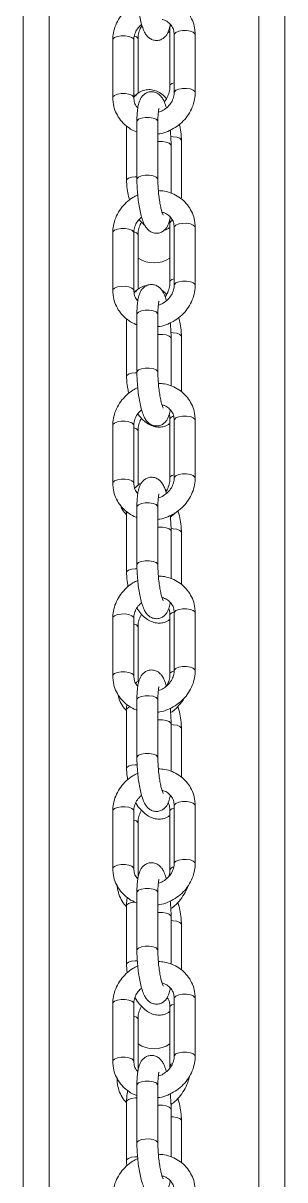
# Model space of a CAD drawing. Header units: millimetres. Extents: x -8083 to 6576, y -6691 to 5601.
# Drawn here: x -185.7 to -135.7, y 56.7 to 277.5 of the extents above; entities that cross this region are included whole.
import ezdxf

# ---------------------------------------------------------------- set-up
doc = ezdxf.new("R2010")
doc.units = ezdxf.units.MM
doc.layers.add('DIKOM_ОБЪЕКТ', color=7, linetype='Continuous')

msp = doc.modelspace()

# ---------------------------------------------------------------- linework, layer by layer
at = {"layer": 'DIKOM_ОБЪЕКТ', "color": 7, "linetype": 'Continuous', "lineweight": 15}
for p, q in [((-185.736, 1537.193), (-185.736, -1662.807)), ((-180.736, -1662.807), (-180.736, 1537.193)), ((-140.736, 1537.193), (-140.736, -1662.807)), ((-135.736, -1662.807), (-135.736, 1537.193)), ((-157.683, 276.736), (-157.683, 265.512)), ((-168.602, 274.281), (-168.602, 263.245)), ((-164.602, 263.245), (-164.602, 274.281)), ((-163.789, 264.071), (-163.789, 274.446)), ((-158.108, 275.606), (-157.683, 275.887)), ((-156.87, 275.271), (-156.87, 264.235)), ((-152.915, 275.436), (-152.87, 275.271)), ((-152.87, 264.235), (-152.87, 275.271)), ((-164.647, 263.41), (-164.602, 263.255)), ((-164.602, 263.792), (-164.105, 263.604)), ((-163.996, 258.686), (-163.996, 247.65)), ((-160.041, 258.851), (-159.997, 258.686)), ((-159.997, 247.65), (-159.997, 258.686)), ((-165.971, 257.841), (-165.971, 247.449)), ((-157.476, 245.025), (-157.476, 254.079)), ((-155.501, 244.126), (-155.501, 255.097)), ((-157.683, 239.324), (-157.683, 228.1)), ((-156.87, 238.484), (-156.87, 227.448)), ((-152.915, 238.649), (-152.87, 238.484)), ((-152.87, 227.448), (-152.87, 238.484)), ((-168.602, 237.494), (-168.602, 226.458)), ((-164.602, 226.458), (-164.602, 237.494)), ((-163.789, 226.659), (-163.789, 237.034)), ((-164.647, 226.623), (-164.602, 226.468)), ((-164.574, 226.373), (-164.105, 226.192)), ((-165.971, 221.054), (-165.971, 210.038)), ((-163.996, 221.899), (-163.996, 210.863)), ((-160.041, 222.064), (-159.997, 221.899)), ((-159.997, 210.863), (-159.997, 221.899)), ((-157.476, 208.238), (-157.476, 217.292)), ((-155.501, 207.101), (-155.501, 217.685)), ((-157.683, 201.912), (-157.683, 190.688)), ((-156.87, 201.697), (-156.87, 190.661)), ((-152.915, 201.862), (-152.87, 201.697)), ((-152.87, 190.661), (-152.87, 201.697)), ((-168.602, 200.707), (-168.602, 189.671)), ((-164.602, 189.671), (-164.602, 200.707)), ((-163.789, 189.247), (-163.789, 199.622)), ((-164.647, 189.836), (-164.602, 189.682)), ((-158.341, 188.257), (-158.672, 188.563)), ((-165.957, 184.256), (-165.971, 183.849)), ((-165.971, 183.849), (-165.971, 172.625)), ((-163.996, 185.113), (-163.996, 174.077)), ((-160.041, 185.277), (-159.997, 185.113)), ((-159.997, 174.077), (-159.997, 185.113)), ((-157.476, 171.451), (-157.476, 180.505)), ((-155.501, 170.315), (-155.501, 180.273)), ((-168.602, 163.921), (-168.602, 152.885)), ((-164.602, 152.885), (-164.602, 163.921)), ((-157.683, 164.5), (-157.683, 153.276)), ((-156.87, 164.911), (-156.87, 153.875)), ((-152.915, 165.076), (-152.87, 164.911)), ((-152.87, 153.875), (-152.87, 164.911)), ((-163.789, 151.835), (-163.789, 162.21)), ((-164.647, 153.05), (-164.602, 152.895)), ((-163.996, 148.326), (-163.996, 137.29)), ((-160.041, 148.491), (-159.997, 148.326)), ((-159.997, 137.29), (-159.997, 148.326)), ((-165.971, 146.437), (-165.971, 135.214)), ((-157.476, 134.665), (-157.476, 143.719)), ((-155.501, 133.528), (-155.501, 142.861)), ((-156.87, 128.124), (-156.87, 117.088)), ((-152.915, 128.289), (-152.87, 128.124)), ((-152.87, 117.088), (-152.87, 128.124)), ((-168.602, 127.134), (-168.602, 116.098)), ((-164.602, 116.098), (-164.602, 127.134)), ((-157.683, 127.088), (-157.683, 115.864)), ((-163.789, 114.424), (-163.789, 124.798)), ((-164.647, 116.263), (-164.602, 116.108)), ((-163.774, 114.434), (-163.988, 114.292)), ((-163.996, 111.539), (-163.996, 100.503)), ((-160.041, 111.704), (-159.997, 111.539)), ((-159.997, 100.503), (-159.997, 111.539)), ((-165.971, 109.025), (-165.971, 97.802)), ((-157.476, 97.878), (-157.476, 106.932)), ((-155.501, 96.741), (-155.501, 105.449)), ((-156.87, 91.337), (-156.87, 80.301)), ((-152.915, 91.502), (-152.87, 91.337)), ((-152.87, 80.301), (-152.87, 91.337)), ((-168.602, 90.347), (-168.602, 79.311)), ((-164.602, 79.311), (-164.602, 90.347)), ((-157.683, 89.676), (-157.683, 78.452)), ((-163.789, 77.584), (-163.789, 87.386)), ((-164.647, 79.476), (-164.602, 79.322)), ((-157.683, 78.452), (-157.706, 78.016)), ((-163.996, 74.752), (-163.996, 63.717)), ((-160.041, 74.917), (-159.997, 74.752)), ((-159.997, 63.717), (-159.997, 74.752)), ((-165.971, 71.613), (-165.971, 60.39)), ((-157.476, 61.091), (-157.476, 70.145)), ((-155.501, 59.955), (-155.501, 68.037))]:
    msp.add_line(p, q, dxfattribs=at)
at = {"layer": 'DIKOM_ОБЪЕКТ', "color": 7, "linetype": 'Continuous', "lineweight": 15, "flags": 128}
for points in [[(-157.683, 276.736), (-157.636, 276.887), (-157.483, 277.044)], [(-156.87, 275.271), (-156.837, 275.412), (-156.55, 275.697), (-156.006, 275.917), (-155.29, 276.039), (-154.51, 276.043), (-153.784, 275.93), (-153.224, 275.717), (-152.915, 275.436)], [(-168.602, 274.281), (-168.569, 274.422), (-168.282, 274.707), (-167.739, 274.927), (-167.022, 275.049)], [(-167.022, 275.049), (-166.242, 275.053), (-165.517, 274.94), (-164.956, 274.727), (-164.647, 274.446), (-164.602, 274.281)], [(-164.479, 274.981), (-164.105, 274.828), (-163.82, 274.571), (-163.789, 274.443)], [(-157.683, 265.516), (-157.636, 265.664), (-157.324, 265.917), (-156.87, 266.082)], [(-156.87, 264.242), (-156.837, 264.376), (-156.55, 264.661), (-156.006, 264.881), (-155.29, 265.003), (-154.51, 265.007), (-153.784, 264.894), (-153.224, 264.681), (-152.915, 264.4), (-152.87, 264.235)], [(-168.602, 263.244), (-168.569, 263.386), (-168.282, 263.671), (-167.739, 263.891), (-167.022, 264.013), (-166.242, 264.017), (-165.517, 263.904), (-164.956, 263.691), (-164.647, 263.41)], [(-163.996, 258.686), (-163.964, 258.827), (-163.676, 259.112), (-163.133, 259.332), (-162.417, 259.454), (-161.637, 259.458), (-160.911, 259.346), (-160.35, 259.132), (-160.041, 258.851)], [(-159.997, 254.837), (-159.896, 254.847), (-159.115, 254.851), (-158.39, 254.738), (-157.83, 254.525), (-157.52, 254.244), (-157.476, 254.079)], [(-157.533, 255.804), (-157.072, 255.788), (-156.357, 255.677), (-155.816, 255.478), (-155.532, 255.221), (-155.501, 255.097)], [(-165.971, 247.449), (-165.925, 247.601), (-165.612, 247.854), (-165.05, 248.045), (-164.323, 248.146), (-163.996, 248.157)], [(-163.996, 247.65), (-163.964, 247.791), (-163.676, 248.076), (-163.133, 248.296), (-162.417, 248.418), (-161.637, 248.423), (-160.911, 248.31), (-160.35, 248.096), (-160.041, 247.815), (-159.997, 247.648)], [(-156.87, 238.484), (-156.837, 238.625), (-156.55, 238.91), (-156.006, 239.13), (-155.29, 239.252), (-154.51, 239.257), (-153.784, 239.144), (-153.224, 238.93), (-152.915, 238.649)], [(-168.602, 237.494), (-168.569, 237.635), (-168.282, 237.92), (-167.739, 238.14), (-167.022, 238.262)], [(-167.022, 238.262), (-166.242, 238.267), (-165.517, 238.154), (-164.956, 237.94), (-164.647, 237.659), (-164.602, 237.494)], [(-164.593, 237.601), (-164.105, 237.416), (-163.82, 237.159), (-163.789, 237.031)], [(-157.683, 228.104), (-157.636, 228.252), (-157.324, 228.505), (-156.87, 228.67)], [(-156.87, 227.456), (-156.837, 227.589), (-156.55, 227.874), (-156.006, 228.094), (-155.29, 228.216), (-154.51, 228.22), (-153.784, 228.108), (-153.224, 227.894), (-152.915, 227.613), (-152.87, 227.448)], [(-168.602, 226.458), (-168.569, 226.599), (-168.282, 226.884), (-167.739, 227.104), (-167.022, 227.226), (-166.242, 227.231), (-165.517, 227.118), (-164.956, 226.904), (-164.647, 226.623)], [(-163.996, 221.899), (-163.964, 222.041), (-163.676, 222.326), (-163.133, 222.546), (-162.417, 222.667), (-161.637, 222.672), (-160.911, 222.559), (-160.35, 222.346), (-160.041, 222.064)], [(-159.997, 218.05), (-159.896, 218.06), (-159.115, 218.065), (-158.39, 217.952), (-157.83, 217.738), (-157.52, 217.457), (-157.476, 217.292)], [(-157.501, 218.393), (-157.072, 218.376), (-156.357, 218.266), (-155.816, 218.066), (-155.532, 217.809), (-155.501, 217.685)], [(-165.971, 210.037), (-165.925, 210.189), (-165.612, 210.442), (-165.05, 210.634), (-164.323, 210.734), (-163.993, 210.745)], [(-163.996, 210.863), (-163.964, 211.005), (-163.676, 211.29), (-163.133, 211.51), (-162.417, 211.631), (-161.637, 211.636), (-160.911, 211.523), (-160.35, 211.31), (-160.041, 211.028), (-159.997, 210.861)], [(-168.602, 200.707), (-168.569, 200.849), (-168.282, 201.134), (-167.739, 201.354), (-167.022, 201.475)], [(-167.022, 201.475), (-166.242, 201.48), (-165.517, 201.367), (-164.956, 201.154), (-164.647, 200.872), (-164.602, 200.707)], [(-156.87, 201.697), (-156.837, 201.839), (-156.55, 202.124), (-156.006, 202.344), (-155.29, 202.465), (-154.51, 202.47), (-153.784, 202.357), (-153.224, 202.144), (-152.915, 201.862)], [(-164.602, 200.192), (-164.105, 200.004), (-163.82, 199.747), (-163.789, 199.619)], [(-168.602, 189.671), (-168.569, 189.813), (-168.282, 190.098), (-167.739, 190.318), (-167.022, 190.439), (-166.242, 190.444), (-165.517, 190.331), (-164.956, 190.118), (-164.647, 189.836)], [(-157.683, 190.692), (-157.636, 190.84), (-157.324, 191.093), (-156.87, 191.258)], [(-156.87, 190.669), (-156.837, 190.803), (-156.55, 191.088), (-156.006, 191.308), (-155.29, 191.429), (-154.51, 191.434), (-153.784, 191.321), (-153.224, 191.108), (-152.915, 190.826), (-152.87, 190.661)], [(-163.996, 185.113), (-163.964, 185.254), (-163.676, 185.539), (-163.133, 185.759), (-162.417, 185.88), (-161.637, 185.885), (-160.911, 185.772), (-160.35, 185.559), (-160.041, 185.277)], [(-165.971, 183.849), (-165.925, 184.001), (-165.817, 184.122)], [(-159.997, 181.264), (-159.896, 181.273), (-159.115, 181.278), (-158.39, 181.165), (-157.83, 180.952), (-157.52, 180.67), (-157.476, 180.506)], [(-157.479, 180.981), (-157.072, 180.964), (-156.357, 180.854), (-155.816, 180.655), (-155.532, 180.397), (-155.501, 180.273)], [(-163.996, 174.076), (-163.964, 174.218), (-163.676, 174.503), (-163.133, 174.723), (-162.417, 174.844), (-161.637, 174.849), (-160.911, 174.736), (-160.35, 174.523), (-160.041, 174.242), (-159.997, 174.075)], [(-165.971, 172.625), (-165.925, 172.777), (-165.612, 173.03), (-165.05, 173.222), (-164.323, 173.322), (-163.984, 173.333)], [(-156.87, 164.911), (-156.837, 165.052), (-156.55, 165.337), (-156.006, 165.557), (-155.29, 165.678), (-154.51, 165.683), (-153.784, 165.57), (-153.224, 165.357), (-152.915, 165.076)], [(-168.602, 163.921), (-168.569, 164.062), (-168.282, 164.347), (-167.739, 164.567), (-167.022, 164.689)], [(-167.022, 164.689), (-166.242, 164.693), (-165.517, 164.58), (-164.956, 164.367), (-164.647, 164.086), (-164.602, 163.921)], [(-157.683, 164.5), (-157.636, 164.651), (-157.324, 164.905), (-156.916, 165.057)], [(-164.602, 162.78), (-164.105, 162.592), (-163.82, 162.335), (-163.789, 162.207)], [(-156.87, 153.882), (-156.837, 154.016), (-156.55, 154.301), (-156.006, 154.521), (-155.29, 154.642), (-154.51, 154.647), (-153.784, 154.534), (-153.224, 154.321), (-152.915, 154.04), (-152.87, 153.875)], [(-168.602, 152.884), (-168.569, 153.026), (-168.282, 153.311), (-167.739, 153.531), (-167.022, 153.652), (-166.242, 153.657), (-165.517, 153.544), (-164.956, 153.331), (-164.647, 153.05)], [(-157.683, 153.28), (-157.636, 153.428), (-157.324, 153.681), (-156.894, 153.84)], [(-163.996, 148.326), (-163.964, 148.467), (-163.676, 148.752), (-163.133, 148.972), (-162.417, 149.094), (-161.637, 149.098), (-160.911, 148.986), (-160.35, 148.772), (-160.041, 148.491)], [(-165.971, 146.437), (-165.925, 146.589), (-165.612, 146.842), (-165.279, 146.973)], [(-159.997, 144.477), (-159.896, 144.486), (-159.115, 144.491), (-158.39, 144.378), (-157.83, 144.165), (-157.52, 143.884), (-157.476, 143.719)], [(-157.476, 143.569), (-157.072, 143.552), (-156.357, 143.442), (-155.816, 143.243), (-155.532, 142.986), (-155.501, 142.861)], [(-163.996, 137.29), (-163.964, 137.431), (-163.676, 137.716), (-163.133, 137.936), (-162.417, 138.058), (-161.637, 138.062), (-160.911, 137.95), (-160.35, 137.736), (-160.041, 137.455), (-159.997, 137.288)], [(-165.971, 135.213), (-165.925, 135.365), (-165.612, 135.618), (-165.05, 135.81), (-164.323, 135.91), (-163.952, 135.921)], [(-156.87, 128.124), (-156.837, 128.265), (-156.55, 128.55), (-156.006, 128.77), (-155.29, 128.892), (-154.51, 128.896), (-153.784, 128.784), (-153.224, 128.57), (-152.915, 128.289)], [(-168.602, 127.134), (-168.569, 127.275), (-168.282, 127.56), (-167.739, 127.78), (-167.022, 127.902)], [(-167.022, 127.902), (-166.242, 127.906), (-165.517, 127.794), (-164.956, 127.58), (-164.647, 127.299), (-164.602, 127.134)], [(-157.683, 127.088), (-157.636, 127.24), (-157.324, 127.493), (-156.87, 127.658)], [(-164.602, 125.368), (-164.105, 125.18), (-163.82, 124.923), (-163.789, 124.795)], [(-156.87, 117.096), (-156.837, 117.229), (-156.55, 117.514), (-156.006, 117.734), (-155.29, 117.856), (-154.51, 117.86), (-153.784, 117.748), (-153.224, 117.534), (-152.915, 117.253), (-152.87, 117.088)], [(-168.602, 116.098), (-168.569, 116.239), (-168.282, 116.524), (-167.739, 116.744), (-167.022, 116.866), (-166.242, 116.87), (-165.517, 116.758), (-164.956, 116.544), (-164.647, 116.263)], [(-163.996, 111.539), (-163.964, 111.681), (-163.676, 111.965), (-163.133, 112.185), (-162.417, 112.307), (-161.637, 112.312), (-160.911, 112.199), (-160.35, 111.985), (-160.041, 111.704)], [(-165.971, 109.025), (-165.925, 109.177), (-165.612, 109.43), (-165.05, 109.621), (-164.374, 109.718)], [(-159.997, 107.69), (-159.896, 107.7), (-159.115, 107.704), (-158.39, 107.592), (-157.83, 107.378), (-157.52, 107.097), (-157.476, 106.932)], [(-157.476, 106.157), (-157.072, 106.14), (-156.357, 106.03), (-155.816, 105.831), (-155.532, 105.574), (-155.501, 105.449)], [(-163.996, 100.503), (-163.964, 100.645), (-163.676, 100.929), (-163.133, 101.149), (-162.417, 101.271), (-161.637, 101.276), (-160.911, 101.163), (-160.35, 100.949), (-160.041, 100.668), (-159.997, 100.501)], [(-165.971, 97.801), (-165.925, 97.953), (-165.612, 98.206), (-165.05, 98.398), (-164.323, 98.498), (-163.921, 98.509)], [(-168.602, 90.347), (-168.569, 90.489), (-168.282, 90.774), (-167.739, 90.994), (-167.022, 91.115)], [(-167.022, 91.115), (-166.242, 91.12), (-165.517, 91.007), (-164.956, 90.794), (-164.647, 90.512), (-164.602, 90.347)], [(-156.87, 91.337), (-156.837, 91.479), (-156.55, 91.763), (-156.006, 91.983), (-155.29, 92.105), (-154.51, 92.11), (-153.784, 91.997), (-153.224, 91.784), (-152.915, 91.502)], [(-157.683, 89.676), (-157.636, 89.828), (-157.324, 90.081), (-156.87, 90.246)], [(-164.602, 87.956), (-164.105, 87.768), (-163.82, 87.511), (-163.789, 87.383)], [(-168.602, 79.311), (-168.569, 79.453), (-168.282, 79.738), (-167.739, 79.958), (-167.022, 80.079), (-166.242, 80.084), (-165.517, 79.971), (-164.956, 79.757), (-164.647, 79.476)], [(-156.87, 80.309), (-156.837, 80.443), (-156.55, 80.727), (-156.006, 80.947), (-155.29, 81.069), (-154.51, 81.074), (-153.784, 80.961), (-153.224, 80.747), (-152.915, 80.466), (-152.87, 80.301)], [(-163.996, 74.752), (-163.964, 74.894), (-163.676, 75.179), (-163.133, 75.399), (-162.417, 75.52), (-161.637, 75.525), (-160.911, 75.412), (-160.35, 75.199), (-160.041, 74.917)], [(-165.971, 71.613), (-165.925, 71.765), (-165.612, 72.018), (-165.05, 72.209), (-164.323, 72.31), (-163.996, 72.321)], [(-159.997, 70.904), (-159.896, 70.913), (-159.115, 70.918), (-158.39, 70.805), (-157.83, 70.592), (-157.52, 70.31), (-157.476, 70.146)], [(-157.476, 68.745), (-157.072, 68.728), (-156.357, 68.618), (-155.816, 68.419), (-155.532, 68.162), (-155.501, 68.037)], [(-163.996, 63.716), (-163.964, 63.858), (-163.676, 64.143), (-163.133, 64.363), (-162.417, 64.484), (-161.637, 64.489), (-160.911, 64.376), (-160.35, 64.163), (-160.041, 63.881), (-159.997, 63.715)], [(-165.971, 60.389), (-165.925, 60.541), (-165.612, 60.794), (-165.05, 60.986), (-164.323, 61.086), (-163.869, 61.096)]]:
    msp.add_lwpolyline(points, dxfattribs=at)
at = {"layer": 'DIKOM_ОБЪЕКТ', "color": 7, "linetype": 'Continuous', "lineweight": 15}
for centre, radius, start, end in [((-157.034, 239.126), 0.679, 104.61006, 163.0588), ((-160.736, 237.193), 5.5, 236.28212, 303.71791), ((-156.936, 201.655), 0.79, 95.47558, 160.98788), ((-156.93, 115.6), 0.799, 95.27025, 160.43168), ((-160.736, 87.193), 5.5, 236.28212, 303.71791), ((-157.022, 78.245), 0.693, 103.74283, 162.31957)]:
    msp.add_arc(centre, radius, start, end, dxfattribs=at)
for points, knots in [([(-163.996, 284.437), (-163.995, 284.195), (-163.989, 283.492), (-163.925, 282.26), (-163.787, 280.79), (-163.586, 279.371), (-163.33, 278.056), (-163.015, 276.873), (-162.67, 275.96), (-162.279, 275.268), (-161.815, 274.733), (-161.206, 274.321), (-160.44, 274.113), (-159.634, 274.191), (-158.948, 274.527), (-158.451, 275.002), (-158.109, 275.54), (-157.853, 276.2), (-157.707, 276.744), (-157.658, 277.168), (-157.65, 277.236)], [0, 0, 0, 0, 0.0389656, 0.1136194, 0.1879108, 0.2623375, 0.3374858, 0.4145894, 0.4967967, 0.5563889, 0.6023425, 0.6467727, 0.6917655, 0.73739, 0.7815173, 0.8220924, 0.86457, 0.9151823, 0.9861989, 1, 1, 1, 1]), ([(-163.839, 281.454), (-164.155, 281.304), (-164.956, 280.925), (-166.07, 280.025), (-167.137, 278.833), (-167.942, 277.464), (-168.443, 276.017), (-168.594, 274.937), (-168.601, 274.371), (-168.602, 274.281)], [0, 0, 0, 0, 0.1134957, 0.2869933, 0.4607538, 0.6345318, 0.8078934, 0.9692133, 1, 1, 1, 1]), ([(-152.87, 275.271), (-152.882, 275.576), (-152.912, 276.381), (-153.227, 277.648), (-153.873, 278.986), (-154.79, 280.152), (-155.936, 281.104), (-157.266, 281.796), (-158.609, 282.215), (-159.512, 282.262), (-159.904, 282.283)], [0, 0, 0, 0, 0.0833952, 0.2197544, 0.3555131, 0.4906028, 0.6254305, 0.7604923, 0.8961559, 1, 1, 1, 1]), ([(-164.602, 274.281), (-164.597, 274.418), (-164.579, 274.876), (-164.347, 275.678), (-163.836, 276.574), (-163.324, 277.031), (-163.094, 277.236)], [0, 0, 0, 0, 0.1327766, 0.4450201, 0.750666, 1, 1, 1, 1]), ([(-163.789, 274.446), (-163.784, 274.601), (-163.767, 275.083), (-163.594, 275.93), (-163.281, 276.57), (-163.131, 276.877)], [0, 0, 0, 0, 0.1974736, 0.6140768, 1, 1, 1, 1]), ([(-163.296, 277.039), (-163.289, 277.029), (-163.157, 276.848), (-162.992, 276.723), (-162.836, 276.604)], [0, 0, 0, 0, 0.0551132, 1, 1, 1, 1]), ([(-159.205, 278.161), (-159.119, 278.145), (-158.698, 278.071), (-158.074, 277.696), (-157.41, 277.068), (-156.962, 276.25), (-156.901, 275.599), (-156.87, 275.271)], [0, 0, 0, 0, 0.0582147, 0.2826896, 0.5137461, 0.754247, 1, 1, 1, 1]), ([(-157.683, 265.512), (-157.688, 265.357), (-157.703, 264.874), (-157.898, 264.012), (-158.276, 263.095), (-158.64, 262.613), (-158.783, 262.423)], [0, 0, 0, 0, 0.1517628, 0.4719174, 0.7924765, 1, 1, 1, 1]), ([(-168.602, 263.245), (-168.591, 262.939), (-168.56, 262.134), (-168.244, 260.867), (-167.599, 259.53), (-166.683, 258.358), (-165.53, 257.43), (-164.609, 256.876), (-164.06, 256.722), (-163.996, 256.704)], [0, 0, 0, 0, 0.1071481, 0.2823282, 0.4567435, 0.6303311, 0.80353, 0.9770604, 1, 1, 1, 1]), ([(-158.341, 263.081), (-158.629, 263.373), (-159.196, 263.947), (-160.177, 264.493), (-161.198, 264.786), (-162.254, 264.788), (-163.257, 264.476), (-164.07, 263.959), (-164.445, 263.5), (-164.602, 263.308)], [0, 0, 0, 0, 0.1626841, 0.3193502, 0.4645199, 0.6042178, 0.7532902, 0.8963697, 1, 1, 1, 1]), ([(-163.822, 261.279), (-163.889, 261.34), (-164.19, 261.615), (-164.501, 262.272), (-164.568, 262.918), (-164.602, 263.245)], [0, 0, 0, 0, 0.123368, 0.5569109, 1, 1, 1, 1]), ([(-158.378, 261.279), (-158.404, 261.382), (-158.539, 261.905), (-158.804, 262.549), (-159.192, 263.249), (-159.657, 263.782), (-160.266, 264.194), (-161.032, 264.403), (-161.838, 264.324), (-162.524, 263.988), (-163.021, 263.513), (-163.363, 262.975), (-163.622, 262.321), (-163.816, 261.483), (-163.947, 260.395), (-163.993, 259.413), (-163.996, 258.829), (-163.996, 258.686)], [0, 0, 0, 0, 0.0264092, 0.1338569, 0.2117862, 0.2718619, 0.3299426, 0.3887639, 0.4483956, 0.5060837, 0.559128, 0.6146813, 0.6808425, 0.77366, 0.8741895, 0.9690833, 1, 1, 1, 1]), ([(-159.997, 256.323), (-159.878, 256.333), (-159.237, 256.389), (-158.104, 256.781), (-156.672, 257.495), (-155.399, 258.485), (-154.336, 259.683), (-153.53, 261.051), (-153.029, 262.498), (-152.878, 263.578), (-152.871, 264.144), (-152.87, 264.235)], [0, 0, 0, 0, 0.0306474, 0.1661498, 0.3022596, 0.438806, 0.5755729, 0.7123411, 0.8487984, 0.975759, 1, 1, 1, 1]), ([(-156.87, 264.235), (-156.875, 264.098), (-156.893, 263.639), (-157.121, 262.835), (-157.678, 261.9), (-158.478, 261.129), (-159.252, 260.629), (-159.753, 260.492), (-159.901, 260.452)], [0, 0, 0, 0, 0.0901899, 0.3024388, 0.5101326, 0.7136695, 0.9150442, 1, 1, 1, 1]), ([(-159.997, 258.686), (-159.995, 258.884), (-159.99, 259.451), (-159.94, 260.219), (-159.86, 260.834), (-159.776, 261.156), (-159.775, 261.157), (-159.775, 261.157)], [0, 0, 0, 0, 0.153806, 0.4402872, 0.6814236, 0.8873432, 1, 1, 1, 1]), ([(-157.476, 254.079), (-157.478, 254.32), (-157.484, 255.023), (-157.53, 256.039), (-157.606, 256.794), (-157.633, 257.061)], [0, 0, 0, 0, 0.252119, 0.73519, 1, 1, 1, 1]), ([(-155.501, 255.097), (-155.507, 255.368), (-155.526, 256.145), (-155.642, 257.19), (-155.835, 257.931), (-155.896, 258.162)], [0, 0, 0, 0, 0.2694533, 0.7719421, 1, 1, 1, 1]), ([(-165.971, 247.449), (-165.965, 247.178), (-165.948, 246.401), (-165.791, 245.124), (-165.531, 244.156), (-165.407, 243.697)], [0, 0, 0, 0, 0.2199249, 0.6300584, 1, 1, 1, 1]), ([(-163.996, 247.65), (-163.995, 247.409), (-163.989, 246.705), (-163.925, 245.474), (-163.787, 244.003), (-163.586, 242.585), (-163.33, 241.269), (-163.015, 240.086), (-162.67, 239.173), (-162.279, 238.481), (-161.815, 237.946), (-161.206, 237.534), (-160.44, 237.326), (-159.634, 237.405), (-158.948, 237.74), (-158.451, 238.216), (-158.109, 238.753), (-157.853, 239.414), (-157.707, 239.958), (-157.658, 240.381), (-157.65, 240.45)], [0, 0, 0, 0, 0.0389656, 0.1136193, 0.1879107, 0.2623375, 0.3374857, 0.4145893, 0.4967966, 0.5563922, 0.6023426, 0.6467728, 0.6917655, 0.7373901, 0.7815173, 0.8220924, 0.86457, 0.9151823, 0.9861989, 1, 1, 1, 1]), ([(-158.986, 240.794), (-158.983, 240.79), (-158.974, 240.777), (-159.073, 240.97), (-159.222, 241.403), (-159.417, 242.126), (-159.613, 243.099), (-159.787, 244.266), (-159.917, 245.534), (-159.986, 246.693), (-159.994, 247.371), (-159.997, 247.65)], [0, 0, 0, 0, 0.0315084, 0.1164935, 0.2201114, 0.3407053, 0.4733159, 0.6126868, 0.7553887, 0.899234, 1, 1, 1, 1]), ([(-152.87, 238.484), (-152.882, 238.789), (-152.912, 239.594), (-153.227, 240.861), (-153.873, 242.2), (-154.79, 243.366), (-155.936, 244.317), (-157.266, 245.01), (-158.609, 245.428), (-159.512, 245.476), (-159.904, 245.496)], [0, 0, 0, 0, 0.0833951, 0.2197446, 0.3555119, 0.4906015, 0.625429, 0.7604906, 0.8961643, 1, 1, 1, 1]), ([(-163.839, 244.668), (-164.155, 244.518), (-164.956, 244.138), (-166.07, 243.238), (-167.136, 242.047), (-167.942, 240.677), (-168.443, 239.23), (-168.594, 238.15), (-168.601, 237.585), (-168.602, 237.494)], [0, 0, 0, 0, 0.1135014, 0.2869907, 0.4607508, 0.6345189, 0.807892, 0.9692134, 1, 1, 1, 1]), ([(-159.205, 241.374), (-159.119, 241.359), (-158.698, 241.284), (-158.074, 240.909), (-157.41, 240.281), (-156.962, 239.463), (-156.901, 238.813), (-156.87, 238.484)], [0, 0, 0, 0, 0.0582155, 0.2826839, 0.5137564, 0.754244, 1, 1, 1, 1]), ([(-164.602, 237.494), (-164.597, 237.631), (-164.579, 238.09), (-164.347, 238.891), (-163.836, 239.787), (-163.324, 240.244), (-163.094, 240.449)], [0, 0, 0, 0, 0.1327771, 0.4450218, 0.7506431, 1, 1, 1, 1]), ([(-163.789, 237.034), (-163.784, 237.189), (-163.767, 237.671), (-163.594, 238.518), (-163.281, 239.157), (-163.131, 239.465)], [0, 0, 0, 0, 0.1975142, 0.6140761, 1, 1, 1, 1]), ([(-163.563, 239.991), (-163.469, 239.855), (-163.148, 239.393), (-162.744, 239.072), (-162.458, 238.844)], [0, 0, 0, 0, 0.2924886, 1, 1, 1, 1]), ([(-158.769, 237.953), (-158.581, 237.997), (-158.18, 238.09), (-157.855, 238.341), (-157.683, 238.475)], [0, 0, 0, 0, 0.4688722, 1, 1, 1, 1]), ([(-157.744, 239.959), (-157.735, 239.93), (-157.683, 239.746), (-157.683, 239.517), (-157.683, 239.324)], [0, 0, 0, 0, 0.1575996, 1, 1, 1, 1]), ([(-158.378, 224.492), (-158.404, 224.596), (-158.539, 225.119), (-158.804, 225.762), (-159.192, 226.462), (-159.657, 226.996), (-160.266, 227.408), (-161.032, 227.616), (-161.838, 227.537), (-162.524, 227.202), (-163.021, 226.727), (-163.363, 226.188), (-163.622, 225.534), (-163.816, 224.696), (-163.947, 223.608), (-163.993, 222.627), (-163.996, 222.043), (-163.996, 221.899)], [0, 0, 0, 0, 0.0263838, 0.1338541, 0.2117876, 0.2718632, 0.3299437, 0.3887648, 0.4483964, 0.5060842, 0.5591284, 0.6146597, 0.6808257, 0.7736611, 0.8741903, 0.9690906, 1, 1, 1, 1]), ([(-159.997, 219.536), (-159.878, 219.547), (-159.237, 219.602), (-158.104, 219.994), (-156.672, 220.708), (-155.399, 221.698), (-154.336, 222.897), (-153.53, 224.265), (-153.029, 225.712), (-152.878, 226.792), (-152.871, 227.357), (-152.87, 227.448)], [0, 0, 0, 0, 0.0306473, 0.1661494, 0.3022589, 0.438805, 0.5755717, 0.7123396, 0.8487966, 0.9757569, 1, 1, 1, 1]), ([(-156.87, 227.448), (-156.875, 227.311), (-156.893, 226.853), (-157.121, 226.048), (-157.678, 225.113), (-158.478, 224.342), (-159.252, 223.842), (-159.753, 223.706), (-159.901, 223.665)], [0, 0, 0, 0, 0.0902171, 0.3024596, 0.5101472, 0.7136781, 0.9150468, 1, 1, 1, 1]), ([(-157.683, 228.1), (-157.688, 227.945), (-157.702, 227.462), (-157.901, 226.601), (-158.234, 225.764), (-158.54, 225.351), (-158.627, 225.233)], [0, 0, 0, 0, 0.1647894, 0.5124243, 0.8604985, 1, 1, 1, 1]), ([(-168.602, 226.458), (-168.591, 226.153), (-168.56, 225.348), (-168.244, 224.081), (-167.599, 222.743), (-166.683, 221.572), (-165.53, 220.643), (-164.609, 220.089), (-164.06, 219.935), (-163.996, 219.917)], [0, 0, 0, 0, 0.1071623, 0.2823392, 0.4567514, 0.6303458, 0.8035335, 0.9770609, 1, 1, 1, 1]), ([(-163.822, 224.492), (-163.889, 224.553), (-164.19, 224.828), (-164.501, 225.486), (-164.568, 226.132), (-164.602, 226.458)], [0, 0, 0, 0, 0.1233544, 0.5569595, 1, 1, 1, 1]), ([(-162.173, 227.327), (-162.19, 227.327), (-162.565, 227.328), (-163.255, 227.042), (-164.04, 226.573), (-164.392, 226.144), (-164.526, 225.982)], [0, 0, 0, 0, 0.0181489, 0.4035714, 0.7734207, 1, 1, 1, 1]), ([(-158.341, 225.669), (-158.618, 225.984), (-158.9, 226.305), (-159.247, 226.502), (-159.254, 226.505)], [0, 0, 0, 0, 0.9816652, 1, 1, 1, 1]), ([(-159.997, 221.899), (-159.995, 222.097), (-159.99, 222.664), (-159.94, 223.432), (-159.86, 224.047), (-159.776, 224.37), (-159.775, 224.37), (-159.775, 224.37)], [0, 0, 0, 0, 0.1538089, 0.4403659, 0.6814175, 0.8873411, 1, 1, 1, 1]), ([(-155.501, 217.685), (-155.507, 217.956), (-155.524, 218.734), (-155.672, 219.956), (-155.916, 220.87), (-156.025, 221.275)], [0, 0, 0, 0, 0.2298723, 0.6585487, 1, 1, 1, 1]), ([(-157.476, 217.292), (-157.478, 217.533), (-157.484, 218.237), (-157.53, 219.252), (-157.606, 220.007), (-157.633, 220.274)], [0, 0, 0, 0, 0.252119, 0.73519, 1, 1, 1, 1]), ([(-165.971, 210.038), (-165.965, 209.766), (-165.947, 208.989), (-165.821, 207.89), (-165.612, 207.096), (-165.537, 206.811)], [0, 0, 0, 0, 0.2558959, 0.7331112, 1, 1, 1, 1]), ([(-163.996, 210.863), (-163.995, 210.622), (-163.989, 209.918), (-163.925, 208.687), (-163.787, 207.217), (-163.586, 205.798), (-163.33, 204.483), (-163.015, 203.3), (-162.67, 202.386), (-162.279, 201.694), (-161.815, 201.16), (-161.206, 200.748), (-160.44, 200.539), (-159.634, 200.618), (-158.948, 200.954), (-158.451, 201.429), (-158.109, 201.966), (-157.853, 202.627), (-157.707, 203.171), (-157.658, 203.594), (-157.65, 203.663)], [0, 0, 0, 0, 0.0389654, 0.1136249, 0.1879101, 0.2623366, 0.3374899, 0.4145887, 0.4967957, 0.5563911, 0.6023414, 0.6467714, 0.6917654, 0.7373903, 0.7815174, 0.8220924, 0.8645698, 0.915182, 0.9861944, 1, 1, 1, 1]), ([(-158.986, 204.007), (-158.983, 204.004), (-158.974, 203.99), (-159.073, 204.183), (-159.222, 204.616), (-159.417, 205.34), (-159.613, 206.312), (-159.787, 207.48), (-159.917, 208.747), (-159.986, 209.906), (-159.994, 210.584), (-159.997, 210.863)], [0, 0, 0, 0, 0.0315084, 0.1164935, 0.2201114, 0.3407053, 0.4733159, 0.6126868, 0.7553756, 0.899234, 1, 1, 1, 1]), ([(-163.839, 207.881), (-164.155, 207.731), (-164.956, 207.352), (-166.07, 206.452), (-167.136, 205.26), (-167.942, 203.89), (-168.443, 202.443), (-168.594, 201.364), (-168.601, 200.798), (-168.602, 200.707)], [0, 0, 0, 0, 0.1134961, 0.2869865, 0.4607476, 0.6345168, 0.8078908, 0.9692132, 1, 1, 1, 1]), ([(-152.87, 201.697), (-152.882, 202.003), (-152.912, 202.807), (-153.227, 204.074), (-153.873, 205.413), (-154.79, 206.579), (-155.936, 207.531), (-157.266, 208.223), (-158.609, 208.641), (-159.512, 208.689), (-159.904, 208.71)], [0, 0, 0, 0, 0.083407, 0.2197423, 0.3555086, 0.4905971, 0.6254236, 0.7604842, 0.8961568, 1, 1, 1, 1]), ([(-164.602, 200.707), (-164.597, 200.844), (-164.579, 201.303), (-164.347, 202.105), (-163.836, 203), (-163.324, 203.457), (-163.094, 203.663)], [0, 0, 0, 0, 0.1327773, 0.4449954, 0.7506428, 1, 1, 1, 1]), ([(-159.205, 204.587), (-159.119, 204.572), (-158.698, 204.497), (-158.074, 204.122), (-157.41, 203.495), (-156.962, 202.677), (-156.901, 202.026), (-156.87, 201.697)], [0, 0, 0, 0, 0.0582155, 0.2826839, 0.5137564, 0.754244, 1, 1, 1, 1]), ([(-163.811, 202.917), (-163.637, 202.665), (-163.175, 201.997), (-162.32, 201.236), (-161.298, 200.638), (-160.272, 200.348), (-159.224, 200.353), (-158.321, 200.597), (-157.857, 200.936), (-157.683, 201.063)], [0, 0, 0, 0, 0.1161198, 0.3079526, 0.4672504, 0.6148586, 0.7569032, 0.9084797, 1, 1, 1, 1]), ([(-163.789, 199.622), (-163.784, 199.777), (-163.767, 200.259), (-163.594, 201.106), (-163.281, 201.746), (-163.131, 202.053)], [0, 0, 0, 0, 0.1975035, 0.614097, 1, 1, 1, 1]), ([(-157.822, 202.845), (-157.783, 202.721), (-157.695, 202.446), (-157.687, 202.101), (-157.683, 201.912)], [0, 0, 0, 0, 0.4501206, 1, 1, 1, 1]), ([(-158.378, 187.706), (-158.404, 187.809), (-158.539, 188.332), (-158.804, 188.975), (-159.192, 189.675), (-159.657, 190.209), (-160.266, 190.621), (-161.032, 190.829), (-161.838, 190.751), (-162.524, 190.415), (-163.021, 189.94), (-163.363, 189.401), (-163.622, 188.748), (-163.816, 187.909), (-163.947, 186.821), (-163.993, 185.84), (-163.996, 185.256), (-163.996, 185.113)], [0, 0, 0, 0, 0.0263837, 0.1338536, 0.211787, 0.2718362, 0.3299386, 0.3887595, 0.4483909, 0.5060786, 0.5591226, 0.6146537, 0.6808194, 0.7736546, 0.8741835, 0.9690835, 1, 1, 1, 1]), ([(-159.997, 182.75), (-159.878, 182.76), (-159.237, 182.816), (-158.104, 183.208), (-156.672, 183.921), (-155.399, 184.912), (-154.336, 186.11), (-153.53, 187.478), (-153.029, 188.925), (-152.878, 190.005), (-152.871, 190.571), (-152.87, 190.661)], [0, 0, 0, 0, 0.0306473, 0.1661494, 0.3022589, 0.438805, 0.5755717, 0.7123396, 0.8487966, 0.9757569, 1, 1, 1, 1]), ([(-156.87, 190.661), (-156.875, 190.524), (-156.893, 190.066), (-157.121, 189.261), (-157.678, 188.326), (-158.478, 187.556), (-159.252, 187.056), (-159.753, 186.919), (-159.901, 186.878)], [0, 0, 0, 0, 0.0902346, 0.3024575, 0.5101438, 0.7136735, 0.915041, 1, 1, 1, 1]), ([(-157.683, 190.688), (-157.688, 190.533), (-157.702, 190.05), (-157.905, 189.192), (-158.191, 188.432), (-158.438, 188.089), (-158.471, 188.043)], [0, 0, 0, 0, 0.1802439, 0.5605477, 0.9413216, 1, 1, 1, 1]), ([(-168.602, 189.671), (-168.591, 189.366), (-168.56, 188.561), (-168.244, 187.294), (-167.599, 185.957), (-166.683, 184.785), (-165.53, 183.857), (-164.609, 183.302), (-164.06, 183.148), (-163.996, 183.131)], [0, 0, 0, 0, 0.1071623, 0.2823392, 0.4567514, 0.6303458, 0.8035335, 0.9770609, 1, 1, 1, 1]), ([(-163.822, 187.705), (-163.889, 187.766), (-164.19, 188.041), (-164.501, 188.699), (-164.568, 189.345), (-164.602, 189.671)], [0, 0, 0, 0, 0.1233539, 0.5569277, 1, 1, 1, 1]), ([(-163.201, 189.619), (-163.218, 189.614), (-163.563, 189.511), (-163.974, 189.204), (-164.279, 188.849), (-164.362, 188.752)], [0, 0, 0, 0, 0.0353459, 0.7379658, 1, 1, 1, 1]), ([(-167.187, 185.517), (-167.074, 185.236), (-166.784, 184.515), (-166.279, 183.945), (-165.971, 183.596)], [0, 0, 0, 0, 0.3890888, 1, 1, 1, 1]), ([(-159.997, 185.113), (-159.995, 185.311), (-159.99, 185.878), (-159.94, 186.645), (-159.86, 187.261), (-159.776, 187.583), (-159.775, 187.583), (-159.775, 187.583)], [0, 0, 0, 0, 0.1538124, 0.4403311, 0.6813504, 0.8872464, 1, 1, 1, 1]), ([(-157.476, 180.505), (-157.478, 180.747), (-157.484, 181.45), (-157.53, 182.466), (-157.606, 183.22), (-157.633, 183.488)], [0, 0, 0, 0, 0.252119, 0.73519, 1, 1, 1, 1]), ([(-157.609, 183.232), (-157.41, 183.355), (-157.073, 183.564), (-156.794, 183.86), (-156.679, 183.982)], [0, 0, 0, 0, 0.590176, 1, 1, 1, 1]), ([(-155.501, 180.273), (-155.506, 180.545), (-155.522, 181.323), (-155.705, 182.638), (-155.95, 183.784), (-156.169, 184.359), (-156.205, 184.453)], [0, 0, 0, 0, 0.1966447, 0.5632876, 0.9285533, 1, 1, 1, 1]), ([(-165.971, 172.625), (-165.964, 172.354), (-165.945, 171.577), (-165.852, 170.656), (-165.693, 170.035), (-165.665, 169.924)], [0, 0, 0, 0, 0.3058793, 0.876385, 1, 1, 1, 1]), ([(-163.996, 174.077), (-163.995, 173.835), (-163.989, 173.131), (-163.925, 171.9), (-163.787, 170.43), (-163.586, 169.011), (-163.33, 167.696), (-163.015, 166.513), (-162.67, 165.6), (-162.279, 164.908), (-161.815, 164.373), (-161.206, 163.961), (-160.439, 163.753), (-159.634, 163.831), (-158.948, 164.167), (-158.451, 164.642), (-158.109, 165.18), (-157.853, 165.84), (-157.707, 166.384), (-157.658, 166.808), (-157.65, 166.876)], [0, 0, 0, 0, 0.0389654, 0.1136247, 0.1879097, 0.262336, 0.3374891, 0.4145877, 0.4967946, 0.5563898, 0.60234, 0.6467842, 0.6917661, 0.7373909, 0.7815179, 0.8220928, 0.8645701, 0.9151822, 0.9861945, 1, 1, 1, 1]), ([(-158.986, 167.22), (-158.983, 167.217), (-158.974, 167.203), (-159.073, 167.396), (-159.222, 167.83), (-159.417, 168.553), (-159.613, 169.526), (-159.787, 170.693), (-159.917, 171.961), (-159.986, 173.12), (-159.994, 173.797), (-159.997, 174.077)], [0, 0, 0, 0, 0.0315084, 0.1164965, 0.2201139, 0.3407075, 0.4733176, 0.612688, 0.7553764, 0.8992344, 1, 1, 1, 1]), ([(-163.839, 171.094), (-164.155, 170.944), (-164.956, 170.565), (-166.07, 169.665), (-167.136, 168.473), (-167.942, 167.104), (-168.443, 165.657), (-168.594, 164.577), (-168.601, 164.011), (-168.602, 163.921)], [0, 0, 0, 0, 0.1134956, 0.2869822, 0.460749, 0.6345174, 0.8078908, 0.9691982, 1, 1, 1, 1]), ([(-152.87, 164.911), (-152.882, 165.216), (-152.912, 166.021), (-153.227, 167.288), (-153.873, 168.626), (-154.79, 169.792), (-155.936, 170.744), (-157.266, 171.436), (-158.609, 171.855), (-159.512, 171.902), (-159.904, 171.923)], [0, 0, 0, 0, 0.083407, 0.2197423, 0.3555086, 0.4905971, 0.6254236, 0.7604842, 0.8961568, 1, 1, 1, 1]), ([(-159.205, 167.801), (-159.119, 167.785), (-158.698, 167.711), (-158.074, 167.335), (-157.41, 166.708), (-156.962, 165.89), (-156.901, 165.239), (-156.87, 164.911)], [0, 0, 0, 0, 0.0582158, 0.2826949, 0.5137558, 0.7542612, 1, 1, 1, 1]), ([(-164.602, 163.921), (-164.597, 164.058), (-164.579, 164.516), (-164.347, 165.318), (-163.836, 166.214), (-163.324, 166.671), (-163.094, 166.876)], [0, 0, 0, 0, 0.1327483, 0.4450489, 0.7506472, 1, 1, 1, 1]), ([(-164.018, 165.788), (-163.778, 165.436), (-163.252, 164.666), (-162.321, 163.822), (-161.298, 163.227), (-160.272, 162.936), (-159.224, 162.941), (-158.321, 163.185), (-157.857, 163.524), (-157.683, 163.651)], [0, 0, 0, 0, 0.1539666, 0.3375842, 0.4900908, 0.6313493, 0.7673108, 0.9123991, 1, 1, 1, 1]), ([(-157.903, 165.738), (-157.83, 165.519), (-157.705, 165.15), (-157.69, 164.687), (-157.683, 164.5)], [0, 0, 0, 0, 0.594268, 1, 1, 1, 1]), ([(-163.789, 162.21), (-163.784, 162.365), (-163.767, 162.847), (-163.594, 163.694), (-163.281, 164.334), (-163.131, 164.641)], [0, 0, 0, 0, 0.1974736, 0.6140768, 1, 1, 1, 1]), ([(-168.602, 152.885), (-168.591, 152.579), (-168.56, 151.775), (-168.244, 150.507), (-167.599, 149.17), (-166.683, 147.998), (-165.53, 147.07), (-164.609, 146.516), (-164.06, 146.362), (-163.996, 146.344)], [0, 0, 0, 0, 0.1071623, 0.2823392, 0.4567514, 0.6303458, 0.8035335, 0.9770609, 1, 1, 1, 1]), ([(-163.822, 150.919), (-163.889, 150.98), (-164.19, 151.255), (-164.501, 151.912), (-164.568, 152.558), (-164.602, 152.885)], [0, 0, 0, 0, 0.1233539, 0.5569277, 1, 1, 1, 1]), ([(-158.352, 150.821), (-158.387, 150.958), (-158.53, 151.516), (-158.804, 152.19), (-159.192, 152.888), (-159.657, 153.422), (-160.266, 153.834), (-161.033, 154.042), (-161.838, 153.964), (-162.524, 153.628), (-163.021, 153.153), (-163.363, 152.614), (-163.622, 151.961), (-163.816, 151.123), (-163.947, 150.035), (-163.993, 149.053), (-163.996, 148.469), (-163.996, 148.326)], [0, 0, 0, 0, 0.0345812, 0.1411467, 0.2184241, 0.2779679, 0.3355813, 0.39389, 0.4530332, 0.5102354, 0.562833, 0.6178968, 0.6835057, 0.7755595, 0.8752424, 0.9693437, 1, 1, 1, 1]), ([(-159.997, 145.963), (-159.878, 145.973), (-159.237, 146.029), (-158.104, 146.421), (-156.672, 147.135), (-155.399, 148.125), (-154.336, 149.323), (-153.53, 150.691), (-153.029, 152.138), (-152.878, 153.218), (-152.871, 153.784), (-152.87, 153.875)], [0, 0, 0, 0, 0.0306473, 0.1661494, 0.3022589, 0.438805, 0.5755717, 0.7123396, 0.8487966, 0.9757569, 1, 1, 1, 1]), ([(-156.87, 153.875), (-156.875, 153.738), (-156.893, 153.279), (-157.121, 152.475), (-157.678, 151.54), (-158.478, 150.769), (-159.252, 150.269), (-159.753, 150.132), (-159.901, 150.092)], [0, 0, 0, 0, 0.0902345, 0.3024756, 0.5101443, 0.7136738, 0.915041, 1, 1, 1, 1]), ([(-157.683, 153.276), (-157.688, 153.121), (-157.705, 152.64), (-157.859, 151.859), (-158.138, 151.283), (-158.256, 151.039)], [0, 0, 0, 0, 0.2146418, 0.6675231, 1, 1, 1, 1]), ([(-163.595, 151.964), (-163.779, 151.867), (-164.014, 151.742), (-164.185, 151.541), (-164.222, 151.496)], [0, 0, 0, 0, 0.7795651, 1, 1, 1, 1]), ([(-159.997, 148.326), (-159.995, 148.524), (-159.99, 149.091), (-159.94, 149.859), (-159.86, 150.474), (-159.776, 150.796), (-159.775, 150.797), (-159.775, 150.797)], [0, 0, 0, 0, 0.1538461, 0.4403038, 0.6813468, 0.8873525, 1, 1, 1, 1]), ([(-167.543, 149.183), (-167.507, 148.996), (-167.377, 148.314), (-166.872, 147.264), (-166.267, 146.539), (-165.971, 146.184)], [0, 0, 0, 0, 0.1619742, 0.5896249, 1, 1, 1, 1]), ([(-157.555, 145.857), (-157.378, 145.974), (-156.774, 146.371), (-155.909, 147.312), (-155.216, 148.165), (-154.973, 148.67), (-154.961, 148.694)], [0, 0, 0, 0, 0.1677218, 0.5721084, 0.9791583, 1, 1, 1, 1]), ([(-165.914, 147.433), (-165.925, 147.368), (-165.975, 147.052), (-165.973, 146.709), (-165.971, 146.437)], [0, 0, 0, 0, 0.2078049, 1, 1, 1, 1]), ([(-157.476, 143.719), (-157.478, 143.96), (-157.484, 144.663), (-157.53, 145.679), (-157.606, 146.434), (-157.633, 146.701)], [0, 0, 0, 0, 0.2521287, 0.7351798, 1, 1, 1, 1]), ([(-155.501, 142.861), (-155.506, 143.133), (-155.522, 143.911), (-155.705, 145.226), (-155.95, 146.372), (-156.169, 146.947), (-156.205, 147.041)], [0, 0, 0, 0, 0.196645, 0.5632884, 0.9285277, 1, 1, 1, 1]), ([(-163.996, 137.29), (-163.995, 137.049), (-163.989, 136.345), (-163.925, 135.113), (-163.787, 133.643), (-163.586, 132.224), (-163.33, 130.909), (-163.015, 129.726), (-162.67, 128.813), (-162.28, 128.121), (-161.815, 127.586), (-161.206, 127.175), (-160.439, 126.966), (-159.634, 127.045), (-158.948, 127.38), (-158.451, 127.856), (-158.109, 128.393), (-157.853, 129.054), (-157.707, 129.597), (-157.658, 130.021), (-157.65, 130.09)], [0, 0, 0, 0, 0.0389625, 0.1136219, 0.18791, 0.2623364, 0.337487, 0.414588, 0.4967949, 0.5564067, 0.6023417, 0.6467859, 0.6917672, 0.7373921, 0.781518, 0.8220929, 0.8645721, 0.9151824, 0.9861967, 1, 1, 1, 1]), ([(-158.986, 130.434), (-158.983, 130.43), (-158.974, 130.417), (-159.073, 130.61), (-159.222, 131.043), (-159.417, 131.766), (-159.613, 132.739), (-159.787, 133.906), (-159.917, 135.174), (-159.986, 136.333), (-159.994, 137.011), (-159.997, 137.29)], [0, 0, 0, 0, 0.0315089, 0.116497, 0.2201164, 0.3407121, 0.4732903, 0.6126809, 0.7553784, 0.8992325, 1, 1, 1, 1]), ([(-165.971, 135.214), (-165.967, 134.942), (-165.956, 134.233), (-165.843, 133.504), (-165.774, 133.054)], [0, 0, 0, 0, 0.3827037, 1, 1, 1, 1]), ([(-152.87, 128.124), (-152.882, 128.429), (-152.912, 129.234), (-153.227, 130.501), (-153.873, 131.84), (-154.79, 133.006), (-155.936, 133.957), (-157.266, 134.65), (-158.609, 135.068), (-159.512, 135.116), (-159.904, 135.136)], [0, 0, 0, 0, 0.0834022, 0.2197426, 0.3555092, 0.4905942, 0.6254209, 0.7604841, 0.8961571, 1, 1, 1, 1]), ([(-163.839, 134.307), (-164.155, 134.157), (-164.956, 133.778), (-166.07, 132.878), (-167.136, 131.687), (-167.942, 130.317), (-168.443, 128.87), (-168.594, 127.79), (-168.601, 127.225), (-168.602, 127.134)], [0, 0, 0, 0, 0.113495, 0.2869806, 0.4607513, 0.6345133, 0.8078856, 0.9691922, 1, 1, 1, 1]), ([(-159.205, 131.014), (-159.119, 130.999), (-158.698, 130.924), (-158.074, 130.549), (-157.41, 129.921), (-156.962, 129.103), (-156.901, 128.453), (-156.87, 128.124)], [0, 0, 0, 0, 0.0582158, 0.2826945, 0.5137551, 0.7542521, 1, 1, 1, 1]), ([(-164.602, 127.134), (-164.597, 127.271), (-164.579, 127.73), (-164.347, 128.531), (-163.836, 129.427), (-163.324, 129.884), (-163.094, 130.089)], [0, 0, 0, 0, 0.1327746, 0.445061, 0.7506586, 1, 1, 1, 1]), ([(-164.211, 128.682), (-164.185, 128.631), (-163.923, 128.122), (-163.278, 127.32), (-162.325, 126.404), (-161.297, 125.816), (-160.273, 125.524), (-159.224, 125.529), (-158.321, 125.773), (-157.857, 126.112), (-157.683, 126.239)], [0, 0, 0, 0, 0.0188098, 0.1890116, 0.3650049, 0.5111988, 0.6466075, 0.7769412, 0.9160224, 1, 1, 1, 1]), ([(-158.045, 128.61), (-158.003, 128.544), (-157.844, 128.296), (-157.713, 127.758), (-157.691, 127.273), (-157.683, 127.088)], [0, 0, 0, 0, 0.1824055, 0.6892139, 1, 1, 1, 1]), ([(-163.789, 124.798), (-163.784, 124.953), (-163.767, 125.435), (-163.594, 126.282), (-163.281, 126.922), (-163.131, 127.229)], [0, 0, 0, 0, 0.1974898, 0.6140845, 1, 1, 1, 1]), ([(-158.378, 114.132), (-158.404, 114.236), (-158.539, 114.759), (-158.804, 115.402), (-159.192, 116.102), (-159.657, 116.636), (-160.266, 117.047), (-161.033, 117.256), (-161.838, 117.177), (-162.524, 116.841), (-163.021, 116.367), (-163.363, 115.828), (-163.622, 115.174), (-163.816, 114.336), (-163.947, 113.248), (-163.993, 112.266), (-163.996, 111.683), (-163.996, 111.539)], [0, 0, 0, 0, 0.0263838, 0.1338542, 0.2117857, 0.2718372, 0.3299399, 0.3887446, 0.4483907, 0.5060772, 0.5591215, 0.6146552, 0.6808188, 0.773657, 0.8741863, 0.9690833, 1, 1, 1, 1]), ([(-159.997, 109.176), (-159.878, 109.187), (-159.237, 109.242), (-158.104, 109.635), (-156.672, 110.348), (-155.399, 111.338), (-154.336, 112.537), (-153.53, 113.905), (-153.029, 115.352), (-152.878, 116.432), (-152.871, 116.997), (-152.87, 117.088)], [0, 0, 0, 0, 0.0306472, 0.1661503, 0.302257, 0.4388026, 0.5755726, 0.7123357, 0.8487922, 0.9757521, 1, 1, 1, 1]), ([(-156.87, 117.088), (-156.875, 116.951), (-156.893, 116.492), (-157.121, 115.688), (-157.678, 114.753), (-158.478, 113.982), (-159.252, 113.482), (-159.753, 113.345), (-159.901, 113.305)], [0, 0, 0, 0, 0.0902343, 0.3024656, 0.5101512, 0.7136801, 0.9150413, 1, 1, 1, 1]), ([(-168.602, 116.098), (-168.591, 115.793), (-168.56, 114.988), (-168.244, 113.721), (-167.599, 112.383), (-166.683, 111.212), (-165.53, 110.282), (-164.596, 109.724), (-164.034, 109.567), (-163.957, 109.546)], [0, 0, 0, 0, 0.1066553, 0.2810199, 0.4546172, 0.6273957, 0.7997742, 0.9724938, 1, 1, 1, 1]), ([(-163.822, 114.132), (-163.889, 114.193), (-164.19, 114.468), (-164.501, 115.125), (-164.568, 115.771), (-164.602, 116.098)], [0, 0, 0, 0, 0.1233438, 0.5569384, 1, 1, 1, 1]), ([(-157.683, 115.864), (-157.686, 115.709), (-157.694, 115.31), (-157.806, 114.885), (-157.874, 114.626)], [0, 0, 0, 0, 0.3880799, 1, 1, 1, 1]), ([(-167.747, 112.811), (-167.745, 112.771), (-167.717, 112.217), (-167.458, 111.2), (-166.885, 109.848), (-166.271, 109.126), (-165.971, 108.772)], [0, 0, 0, 0, 0.0257143, 0.3558451, 0.684567, 1, 1, 1, 1]), ([(-159.997, 111.539), (-159.995, 111.737), (-159.99, 112.304), (-159.94, 113.072), (-159.86, 113.687), (-159.776, 114.01), (-159.775, 114.01), (-159.775, 114.01)], [0, 0, 0, 0, 0.1538591, 0.4403081, 0.6813448, 0.8873518, 1, 1, 1, 1]), ([(-157.525, 108.466), (-157.359, 108.576), (-156.766, 108.968), (-155.888, 109.89), (-154.973, 111.189), (-154.431, 112.178), (-154.274, 112.724), (-154.264, 112.76)], [0, 0, 0, 0, 0.112331, 0.3996759, 0.6889221, 0.9795557, 1, 1, 1, 1]), ([(-165.832, 110.579), (-165.876, 110.33), (-165.964, 109.834), (-165.969, 109.295), (-165.971, 109.025)], [0, 0, 0, 0, 0.4999726, 1, 1, 1, 1]), ([(-157.476, 106.932), (-157.478, 107.173), (-157.484, 107.877), (-157.53, 108.892), (-157.606, 109.647), (-157.633, 109.914)], [0, 0, 0, 0, 0.2521051, 0.7351851, 1, 1, 1, 1]), ([(-155.501, 105.449), (-155.506, 105.721), (-155.522, 106.499), (-155.705, 107.814), (-155.95, 108.961), (-156.169, 109.535), (-156.205, 109.629)], [0, 0, 0, 0, 0.1966156, 0.563258, 0.9285069, 1, 1, 1, 1]), ([(-163.996, 100.503), (-163.995, 100.262), (-163.989, 99.558), (-163.925, 98.327), (-163.787, 96.857), (-163.586, 95.438), (-163.33, 94.123), (-163.015, 92.94), (-162.67, 92.026), (-162.28, 91.335), (-161.815, 90.799), (-161.206, 90.388), (-160.439, 90.179), (-159.634, 90.258), (-158.948, 90.594), (-158.451, 91.069), (-158.109, 91.606), (-157.853, 92.267), (-157.707, 92.811), (-157.658, 93.234), (-157.65, 93.303)], [0, 0, 0, 0, 0.0389654, 0.1136217, 0.1879098, 0.2623361, 0.3374866, 0.4145875, 0.4967944, 0.5564061, 0.6023411, 0.6467853, 0.6917665, 0.7373911, 0.7815181, 0.822093, 0.8645704, 0.9151825, 0.9861967, 1, 1, 1, 1]), ([(-158.986, 93.647), (-158.983, 93.643), (-158.974, 93.63), (-159.073, 93.823), (-159.222, 94.256), (-159.417, 94.979), (-159.613, 95.953), (-159.787, 97.119), (-159.917, 98.387), (-159.986, 99.546), (-159.994, 100.224), (-159.997, 100.503)], [0, 0, 0, 0, 0.0315092, 0.1164996, 0.2201168, 0.3407137, 0.4732985, 0.6126903, 0.7553838, 0.8992316, 1, 1, 1, 1]), ([(-163.839, 97.521), (-164.155, 97.371), (-164.956, 96.992), (-166.07, 96.091), (-167.136, 94.9), (-167.942, 93.53), (-168.443, 92.084), (-168.594, 91.003), (-168.601, 90.438), (-168.602, 90.347)], [0, 0, 0, 0, 0.1134947, 0.2869845, 0.4607505, 0.6345128, 0.8078854, 0.9691984, 1, 1, 1, 1]), ([(-165.971, 97.802), (-165.968, 97.53), (-165.964, 97.007), (-165.884, 96.47), (-165.846, 96.211)], [0, 0, 0, 0, 0.518532, 1, 1, 1, 1]), ([(-152.87, 91.337), (-152.882, 91.643), (-152.912, 92.447), (-153.227, 93.714), (-153.873, 95.053), (-154.79, 96.219), (-155.936, 97.17), (-157.266, 97.863), (-158.609, 98.281), (-159.512, 98.329), (-159.904, 98.35)], [0, 0, 0, 0, 0.0834069, 0.2197468, 0.3555085, 0.4905969, 0.6254232, 0.7604835, 0.8961574, 1, 1, 1, 1]), ([(-164.602, 90.347), (-164.597, 90.484), (-164.579, 90.943), (-164.347, 91.744), (-163.836, 92.64), (-163.324, 93.097), (-163.094, 93.303)], [0, 0, 0, 0, 0.1327613, 0.4450612, 0.7506587, 1, 1, 1, 1]), ([(-159.205, 94.227), (-159.119, 94.212), (-158.698, 94.137), (-158.074, 93.762), (-157.41, 93.135), (-156.962, 92.316), (-156.901, 91.666), (-156.87, 91.337)], [0, 0, 0, 0, 0.0582153, 0.2826922, 0.513751, 0.7542541, 1, 1, 1, 1]), ([(-164.357, 91.547), (-164.284, 91.402), (-163.977, 90.796), (-163.28, 89.904), (-162.325, 88.993), (-161.297, 88.404), (-160.273, 88.112), (-159.224, 88.117), (-158.321, 88.361), (-157.857, 88.7), (-157.683, 88.827)], [0, 0, 0, 0, 0.0516261, 0.2161214, 0.386259, 0.5275359, 0.6584202, 0.7843978, 0.9188291, 1, 1, 1, 1]), ([(-158.211, 91.48), (-158.109, 91.328), (-157.887, 91), (-157.712, 90.349), (-157.691, 89.861), (-157.683, 89.676)], [0, 0, 0, 0, 0.3459878, 0.7513375, 1, 1, 1, 1]), ([(-163.789, 87.386), (-163.784, 87.541), (-163.767, 88.023), (-163.594, 88.87), (-163.281, 89.51), (-163.131, 89.817)], [0, 0, 0, 0, 0.1974939, 0.6140764, 1, 1, 1, 1]), ([(-158.378, 77.346), (-158.404, 77.449), (-158.539, 77.972), (-158.804, 78.615), (-159.192, 79.315), (-159.657, 79.849), (-160.266, 80.261), (-161.033, 80.469), (-161.838, 80.391), (-162.524, 80.055), (-163.021, 79.58), (-163.363, 79.041), (-163.622, 78.388), (-163.816, 77.549), (-163.947, 76.461), (-163.993, 75.48), (-163.996, 74.896), (-163.996, 74.752)], [0, 0, 0, 0, 0.0263872, 0.1338591, 0.2117678, 0.2718421, 0.3299438, 0.3887494, 0.448396, 0.5060833, 0.5591304, 0.6146625, 0.680827, 0.7736664, 0.8741971, 0.9690954, 1, 1, 1, 1]), ([(-159.997, 72.39), (-159.878, 72.4), (-159.237, 72.456), (-158.104, 72.848), (-156.672, 73.561), (-155.399, 74.551), (-154.336, 75.75), (-153.53, 77.118), (-153.029, 78.565), (-152.878, 79.645), (-152.871, 80.211), (-152.87, 80.301)], [0, 0, 0, 0, 0.0306472, 0.1661486, 0.3022575, 0.4388029, 0.5755689, 0.7123361, 0.8487924, 0.9757521, 1, 1, 1, 1]), ([(-156.87, 80.301), (-156.875, 80.164), (-156.893, 79.706), (-157.121, 78.901), (-157.678, 77.966), (-158.478, 77.195), (-159.252, 76.695), (-159.753, 76.559), (-159.901, 76.518)], [0, 0, 0, 0, 0.0902338, 0.3024733, 0.5101492, 0.7136846, 0.9150448, 1, 1, 1, 1]), ([(-168.602, 79.311), (-168.591, 79.006), (-168.56, 78.201), (-168.244, 76.934), (-167.599, 75.596), (-166.683, 74.425), (-165.53, 73.497), (-164.609, 72.942), (-164.06, 72.788), (-163.996, 72.77)], [0, 0, 0, 0, 0.1071562, 0.2823396, 0.4567522, 0.6303421, 0.8035301, 0.9770608, 1, 1, 1, 1]), ([(-163.822, 77.345), (-163.889, 77.406), (-164.19, 77.681), (-164.501, 78.339), (-164.568, 78.985), (-164.602, 79.311)], [0, 0, 0, 0, 0.1233542, 0.5569436, 1, 1, 1, 1]), ([(-167.789, 76.163), (-167.78, 75.867), (-167.753, 75.055), (-167.467, 73.786), (-166.883, 72.436), (-166.271, 71.714), (-165.971, 71.36)], [0, 0, 0, 0, 0.1630356, 0.4466575, 0.7290508, 1, 1, 1, 1]), ([(-159.997, 74.752), (-159.995, 74.95), (-159.99, 75.517), (-159.94, 76.286), (-159.86, 76.9), (-159.776, 77.223), (-159.775, 77.223), (-159.775, 77.223)], [0, 0, 0, 0, 0.1538048, 0.4402837, 0.6814261, 0.8873441, 1, 1, 1, 1]), ([(-157.495, 71.075), (-157.339, 71.179), (-156.756, 71.565), (-155.891, 72.48), (-154.96, 73.774), (-154.266, 75.166), (-154.021, 76.13), (-153.906, 76.581)], [0, 0, 0, 0, 0.0859082, 0.3199561, 0.555547, 0.7922757, 1, 1, 1, 1]), ([(-165.751, 73.724), (-165.83, 73.294), (-165.955, 72.617), (-165.967, 71.882), (-165.971, 71.613)], [0, 0, 0, 0, 0.6347387, 1, 1, 1, 1]), ([(-157.476, 70.145), (-157.478, 70.387), (-157.484, 71.09), (-157.53, 72.105), (-157.606, 72.86), (-157.633, 73.128)], [0, 0, 0, 0, 0.25211, 0.73518, 1, 1, 1, 1]), ([(-155.501, 68.037), (-155.506, 68.309), (-155.522, 69.087), (-155.705, 70.402), (-155.95, 71.548), (-156.169, 72.123), (-156.205, 72.217)], [0, 0, 0, 0, 0.1966161, 0.5632746, 0.9285405, 1, 1, 1, 1]), ([(-163.996, 63.717), (-163.995, 63.475), (-163.989, 62.771), (-163.925, 61.54), (-163.787, 60.07), (-163.586, 58.651), (-163.33, 57.336), (-163.015, 56.153), (-162.67, 55.239), (-162.279, 54.548), (-161.815, 54.013), (-161.206, 53.601), (-160.44, 53.393), (-159.634, 53.471), (-158.948, 53.807), (-158.451, 54.282), (-158.109, 54.82), (-157.853, 55.48), (-157.707, 56.025), (-157.658, 56.447), (-157.65, 56.516)], [0, 0, 0, 0, 0.0389646, 0.1136194, 0.1879059, 0.2623336, 0.3374799, 0.4145816, 0.4967868, 0.5563956, 0.602348, 0.6467758, 0.691768, 0.7373806, 0.7815067, 0.8220807, 0.8645572, 0.9151664, 0.9861812, 1, 1, 1, 1]), ([(-158.986, 56.86), (-158.983, 56.857), (-158.974, 56.843), (-159.073, 57.037), (-159.222, 57.469), (-159.417, 58.193), (-159.613, 59.166), (-159.787, 60.333), (-159.917, 61.6), (-159.986, 62.76), (-159.994, 63.437), (-159.997, 63.717)], [0, 0, 0, 0, 0.0315094, 0.1164488, 0.2201128, 0.3407103, 0.4732959, 0.6126884, 0.7553828, 0.8992248, 1, 1, 1, 1]), ([(-163.839, 60.734), (-164.155, 60.584), (-164.956, 60.205), (-166.07, 59.305), (-167.136, 58.113), (-167.942, 56.743), (-168.443, 55.297), (-168.594, 54.217), (-168.601, 53.651), (-168.602, 53.561)], [0, 0, 0, 0, 0.1134971, 0.2869822, 0.4607475, 0.6345144, 0.8078862, 0.9691923, 1, 1, 1, 1]), ([(-165.971, 60.39), (-165.972, 60.119), (-165.974, 59.783), (-165.927, 59.437), (-165.918, 59.369)], [0, 0, 0, 0, 0.8036706, 1, 1, 1, 1]), ([(-152.87, 54.551), (-152.882, 54.856), (-152.912, 55.661), (-153.227, 56.928), (-153.873, 58.266), (-154.79, 59.432), (-155.936, 60.384), (-157.266, 61.076), (-158.609, 61.494), (-159.512, 61.542), (-159.904, 61.563)], [0, 0, 0, 0, 0.083407, 0.2197471, 0.3555091, 0.4905938, 0.6254235, 0.7604841, 0.8961568, 1, 1, 1, 1]), ([(-159.205, 57.441), (-159.119, 57.425), (-158.698, 57.351), (-158.074, 56.975), (-157.41, 56.348), (-156.962, 55.53), (-156.901, 54.879), (-156.87, 54.551)], [0, 0, 0, 0, 0.0582157, 0.2826894, 0.5137561, 0.7542526, 1, 1, 1, 1])]:
    msp.add_open_spline(points, degree=3, knots=knots, dxfattribs=at)

doc.saveas('drawing.dxf')
